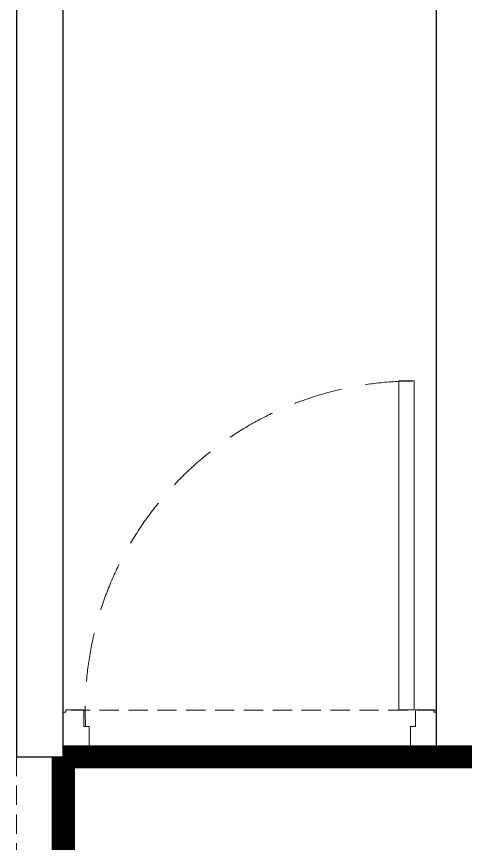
# Model space of a CAD drawing. Header units: feet. Extents: x 2962375 to 2970774, y -5767548 to -5746399.
# Drawn here: x 2964343 to 2965305, y -5752400 to -5750624 of the extents above; entities that cross this region are included whole.
import ezdxf

# ---------------------------------------------------------------- set-up
doc = ezdxf.new("R2010")
doc.units = ezdxf.units.FT
doc.header["$LTSCALE"] = 33
doc.header["$MEASUREMENT"] = 0
for name, pattern in [('a_p6_plan_L18$0$HIDDEN', [0.375, 0.25, -0.125]), ('ACAD_ISO03W100', [30, 12, -18]), ('HIDDEN2', [4.7624999999999975, 3.174999999999998, -1.587499999999999])]:
    doc.linetypes.add(name, pattern=pattern)
for name, color, linetype, lineweight in [('Door', 2, 'Continuous', 13), ('LENS-CURTAIN', 5, 'a_p6_plan_L18$0$HIDDEN', 9), ('LENS-DOOR', 34, 'Continuous', 20), ('LENS-PARTITION', 21, 'Continuous', 25), ('LK-TILES FINISH', 251, 'Continuous', 5)]:
    doc.layers.add(name, color=color, linetype=linetype, lineweight=lineweight)
doc.layers.add('LAMINATE FINISH', color=80, linetype='Continuous')

# ---------------------------------------------------------------- blocks, each defined once
blk = doc.blocks.new('*U47')
at = {"layer": 'LENS-DOOR'}
for p, q in [((548116.7076971973, 1779282.510246976), (548116.7076971901, 1778576.954692885)), ((548116.7076971973, 1779282.510246976), (548150.0410305365, 1779282.510246962)), ((548150.041030509, 1778576.95469287), (548150.0410305365, 1779282.510246962)), ((547402.8188082862, 1778576.954692925), (547441.7076971867, 1778576.954692915)), ((547402.8188082812, 1778571.399137348), (547402.8188082862, 1778576.954692925)), ((547441.7076971718, 1778540.843581872), (547441.7076971867, 1778576.954692915)), ((548116.7076971901, 1778576.954692885), (548150.041030509, 1778576.95469287)), ((548191.7076972028, 1778576.954692905), (548152.8188082926, 1778576.954692871)), ((548152.8188082823, 1778540.843581833), (548152.8188082926, 1778576.954692871)), ((548191.7076971928, 1778571.399137329), (548191.7076972028, 1778576.954692905)), ((547397.2632527447, 1778571.399137373), (547402.8188082812, 1778571.399137348)), ((547397.2632527198, 1778481.319138752), (547397.2632527447, 1778571.399137373)), ((548197.263252737, 1778571.399137329), (548191.7076971928, 1778571.399137329)), ((548197.2632527245, 1778481.319138742), (548197.263252737, 1778571.399137329)), ((547441.7076971718, 1778540.843581872), (547452.8188082874, 1778540.843581852)), ((547452.8188082849, 1778475.76358321), (547452.8188082874, 1778540.843581852)), ((548141.7076971869, 1778475.763583146), (548141.707697172, 1778540.843581803)), ((548152.8188082823, 1778540.843581833), (548141.707697172, 1778540.843581803)), ((547397.2632527198, 1778481.319138752), (547402.8188082837, 1778481.319138752)), ((547402.8188082837, 1778475.76358322), (547402.8188082837, 1778481.319138752)), ((547402.8188082837, 1778475.76358322), (547452.8188082849, 1778475.76358321)), ((548191.7076971779, 1778475.763583166), (548141.7076971869, 1778475.763583146)), ((548191.7076971779, 1778475.763583166), (548191.7076971779, 1778481.319138742)), ((548197.2632527245, 1778481.319138742), (548191.7076971779, 1778481.319138742))]:
    blk.add_line(p, q, dxfattribs=at)
at = {"layer": 'LENS-DOOR', "color": 7, "linetype": 'HIDDEN2'}
blk.add_ellipse((548150.041030509, 1778576.95469287), major_axis=(-705.5555555530503, 0.0036726422526174), ratio=0.9999999979146821, start_param=-1.570791121506941, end_param=0.0512086788949202, dxfattribs=at)

msp = doc.modelspace()

# ---------------------------------------------------------------- linework, layer by layer
at = {"layer": 'LAMINATE FINISH', "color": 85, "linetype": 'ACAD_ISO03W100', "ltscale": 0.05, "const_width": 50}
msp.add_lwpolyline([(2964442.597603352, -5752213.546477256), (2965242.597603357, -5752213.546477368)], dxfattribs=at)
at = {"layer": 'LENS-CURTAIN', "ltscale": 5}
for points in [[(2964442.597603366, -5752213.546477256), (2965242.597603366, -5752213.546477256), (2965242.597603366, -5752113.546477256), (2964442.597603366, -5752113.546477256)], [(2964342.597603366, -5752213.546477256), (2964342.597603366, -5752963.546477257), (2964442.597603366, -5752963.546477257), (2964442.597603366, -5752213.546477256)]]:
    msp.add_lwpolyline(points, close=True, dxfattribs=at)
at = {"layer": 'LENS-PARTITION'}
for points in [[(2965242.597603366, -5752213.546477256), (2965342.597603365, -5752213.546477256), (2965342.597603365, -5748128.546477256), (2965242.597603366, -5748128.546477256)], [(2964342.597603366, -5752213.546477256), (2964442.597603366, -5752213.546477256), (2964442.597603366, -5750563.546477256), (2964342.597603366, -5750563.546477256)]]:
    msp.add_lwpolyline(points, close=True, dxfattribs=at)
at = {"layer": 'LK-TILES FINISH', "color": 212, "linetype": 'ACAD_ISO03W100', "ltscale": 0.05, "const_width": 50}
msp.add_lwpolyline([(2965242.597603366, -5752213.546477256), (2965442.597603366, -5752213.546477256), (2965442.597603366, -5755463.546477256), (2964642.597603366, -5755463.546477256), (2964642.597603366, -5752963.546477257), (2964442.597603366, -5752963.546477257), (2964442.597603366, -5752213.546477256)], dxfattribs=at)

# ---------------------------------------------------------------- block references
at = {"layer": 'Door'}
msp.add_blockref('*U47', (2417045.334350634, -7530689.31006047), dxfattribs=at)

doc.saveas('drawing.dxf')
